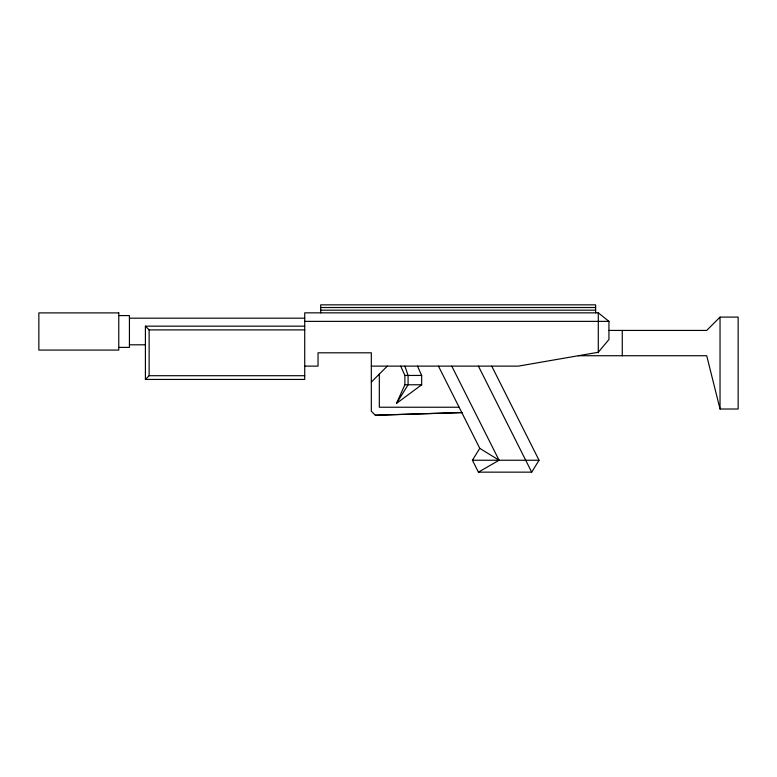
<?xml version="1.0" encoding="UTF-8"?>
<svg xmlns="http://www.w3.org/2000/svg" width="777" height="777" viewBox="0 0 777 777"><rect width="100%" height="100%" fill="white"/><g stroke="black" fill="none" stroke-linecap="round" stroke-linejoin="round"><path stroke-width="1.17" d="M417.472 366.122L421.668 375.446L421.668 384.77L396.493 403.418L404.885 384.77L404.885 375.446L400.689 366.122M491.734 366.122L539.034 460.246L531.691 472.154L478.409 472.154L472.426 460.246L479.768 448.348L438.451 366.122M396.493 403.418L408.08 384.77L408.08 375.446L404.885 366.122M304.72 326.165L145.406 326.165L145.406 379.438L149.135 375.709L304.72 375.709M371.319 382.109L387.305 366.122M578.311 355.73L706.711 355.73L720.036 409.013L738.15 409.013L738.15 317.103L720.036 317.103L706.711 330.429L608.945 330.429M478.409 472.154L499.067 460.246L451.767 366.122M462.305 412.558L375.31 415.229L371.319 411.227L371.319 352.807L318.036 352.807L318.036 366.122L304.72 366.122M375.31 415.229L461.791 412.558M320.697 307.517L595.629 307.517M320.697 310.178L595.629 310.178M371.319 366.122L518.366 366.122L598.29 352.272L608.945 339.481L608.945 321.367L598.29 312.84L304.72 312.84L304.72 379.438L145.406 379.438M118.774 315.588L129.429 315.588L129.429 347.397L118.774 347.397M129.429 318.182L304.72 318.182M304.72 321.367L608.945 321.367M145.406 326.165L149.135 329.895L304.72 329.895M129.429 344.803L145.406 344.803M404.885 375.446L421.668 375.446M404.885 384.77L421.668 384.77M459.11 407.235L379.312 407.235L379.312 374.116M472.426 460.246L539.034 460.246M479.768 448.348L499.067 460.246M478.409 366.122L531.691 472.154M720.036 317.103L720.036 409.013M622.27 330.429L622.27 355.73M598.29 312.84L598.29 352.807M595.629 312.84L595.629 304.846L320.697 304.846L320.697 312.84M149.135 329.895L149.135 375.709M118.774 312.898L38.85 312.898L38.85 350.077L118.774 350.077L118.774 312.898"/></g></svg>
